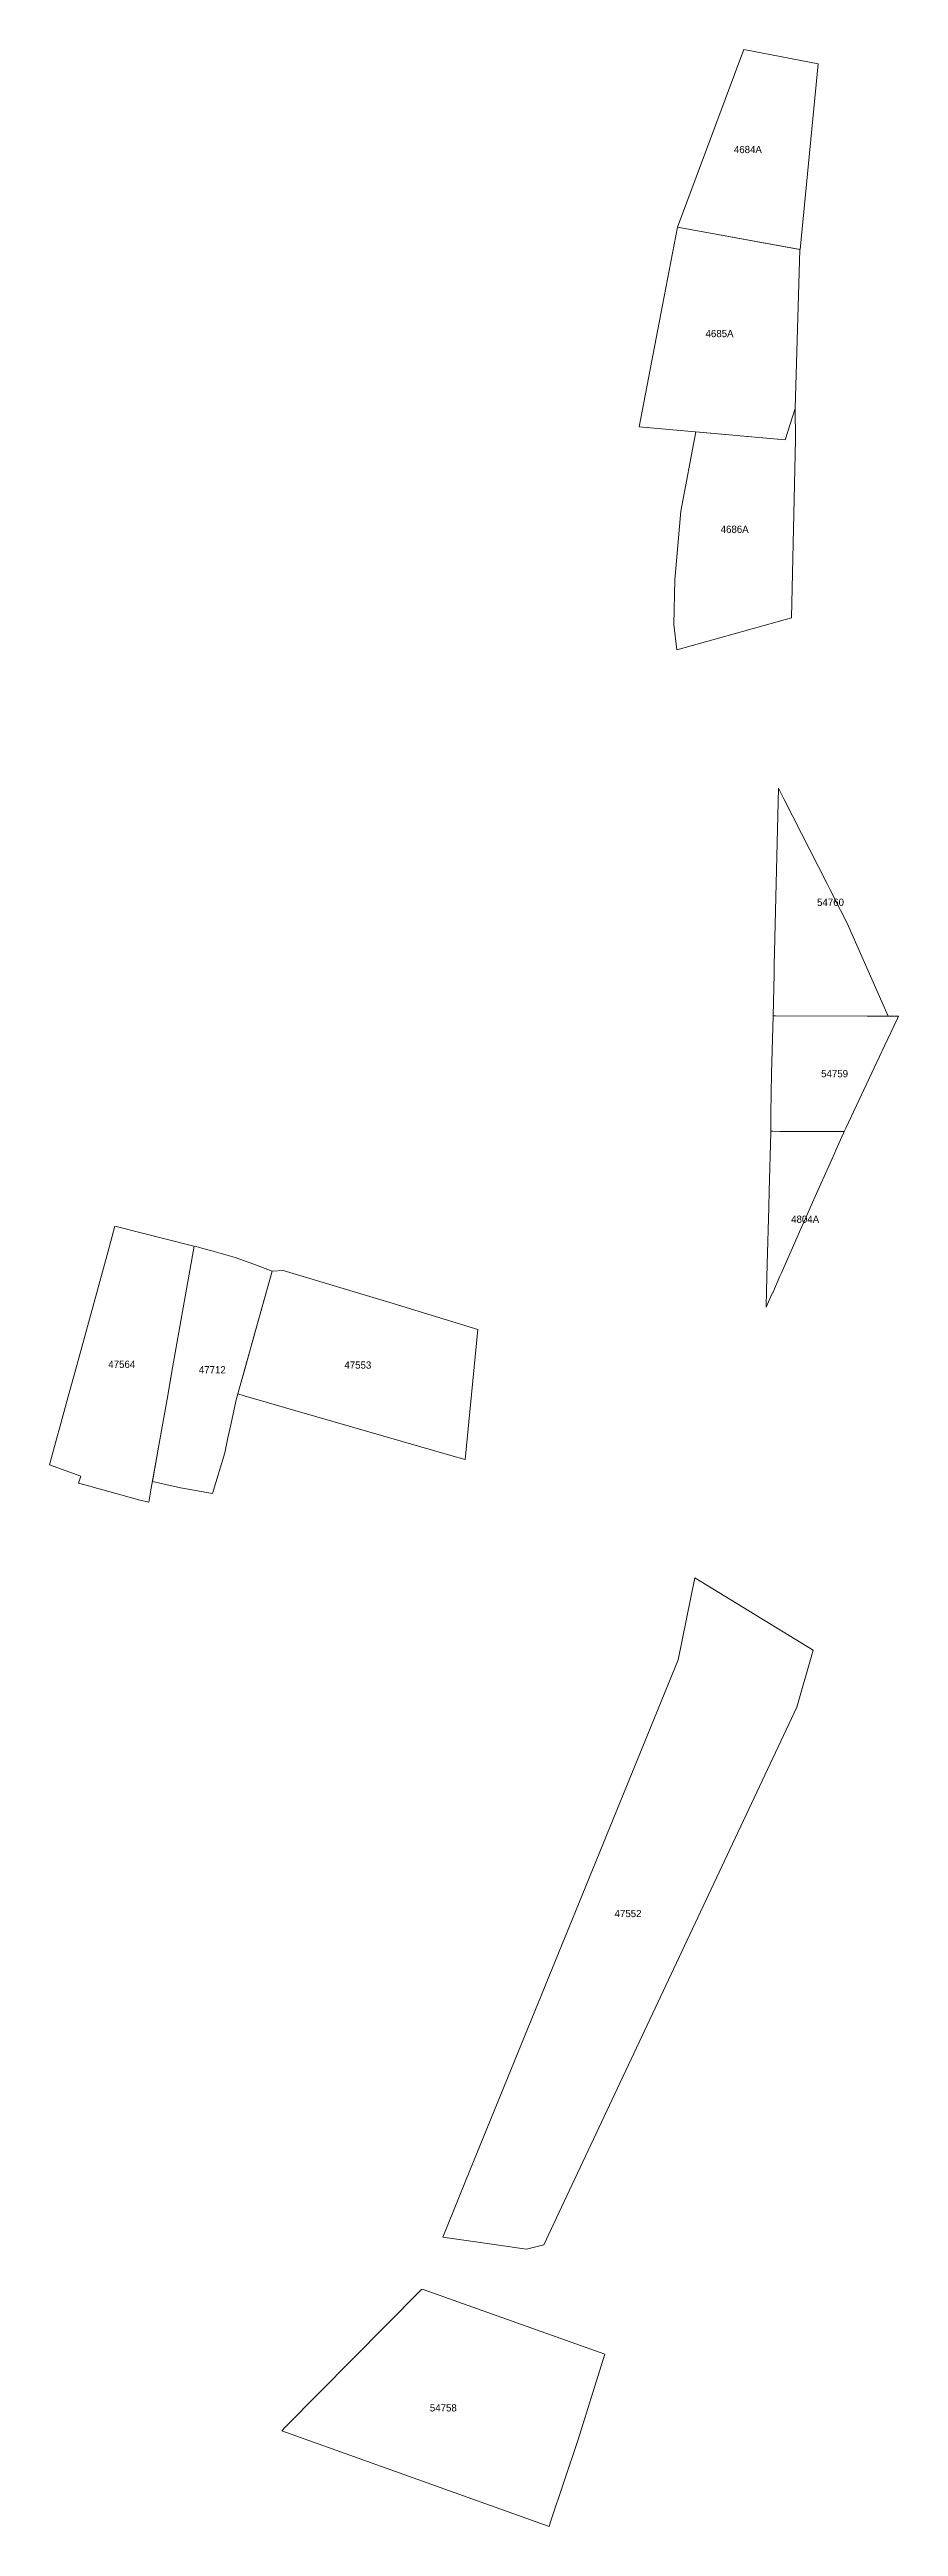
# Model space of a CAD drawing. Header units: metres. Extents: x 105313 to 106240, y 111784 to 118148.
# Drawn here: x 105999.1 to 106116.4, y 115545.7 to 115887.7 of the extents above; entities that cross this region are included whole.
import ezdxf
from ezdxf.enums import TextEntityAlignment as Align

# ---------------------------------------------------------------- set-up
doc = ezdxf.new("R2010")
doc.units = ezdxf.units.M
doc.layers.add('60-PREDIAL-COD', color=8, linetype='Continuous', lineweight=5)
doc.layers.add('60-PREDIAL-LOTE', color=42, linetype='CONTINUOUS', lineweight=13)

msp = doc.modelspace()

# ---------------------------------------------------------------- linework, layer by layer
at = {"layer": '60-PREDIAL-LOTE'}
for points in [[(106102.7879, 115860.1414), (106085.8515, 115863.2223), (106095.039, 115887.7489), (106105.3077, 115885.7576), (106102.7879, 115860.1414)], [(106085.8515, 115863.2223), (106102.7551, 115860.1474), (106102.0979, 115838.1641), (106100.7113, 115833.8392), (106080.5747, 115835.6734), (106083.5573, 115851.245), (106085.8515, 115863.2223)], [(106098.6284, 115834.029), (106100.7113, 115833.8392), (106102.0979, 115838.1641), (106102.1631, 115833.8828), (106101.6214, 115809.2585), (106085.7678, 115804.8516), (106085.3455, 115808.3431), (106085.5109, 115814.5277), (106086.3377, 115823.9866), (106088.3967, 115834.9609), (106098.6284, 115834.029)], [(106106.9379, 115771.741), (106108.3723, 115768.9267), (106109.2575, 115767.1899), (106114.9403, 115754.2639), (106112.0612, 115754.2779), (106099.3932, 115754.3393), (106099.0505, 115754.341), (106099.1879, 115760.0802), (106099.2165, 115761.2746), (106099.8022, 115785.742), (106100.5887, 115784.1988), (106106.526, 115772.5493), (106106.9379, 115771.741)], [(106108.8739, 115738.3379), (106108.779, 115738.3383), (106107.5787, 115738.3426), (106106.6663, 115738.3458), (106102.019, 115738.3624), (106100, 115738.3696), (106099.0166, 115738.3731), (106098.734, 115738.3741), (106098.7549, 115740.0109), (106098.7655, 115740.8486), (106098.8357, 115746.3587), (106099.0505, 115754.341), (106099.3932, 115754.3393), (106112.0612, 115754.2779), (106114.9403, 115754.2639), (106116.3803, 115754.2569), (106116.2319, 115753.9423), (106114.4678, 115750.201), (106113.7696, 115748.7203), (106109.1071, 115738.8324), (106108.8739, 115738.3379)], [(106108.7846, 115738.1369), (106107.7387, 115735.7828), (106107.5786, 115735.4225), (106104.8496, 115729.2803), (106103.5385, 115726.3293), (106103.0512, 115725.2327), (106102.3904, 115723.7455), (106100.7263, 115720), (106100.2004, 115718.8163), (106100, 115718.3539), (106099.013, 115716.0769), (106099.013, 115716.1438), (106098.7565, 115715.5664), (106098.1058, 115714.1019), (106098.1649, 115716.3857), (106098.2584, 115720), (106098.4626, 115727.8864), (106098.52, 115730.1074), (106098.7297, 115738.2074), (106098.734, 115738.3741), (106099.0166, 115738.3731), (106100, 115738.3696), (106102.019, 115738.3624), (106106.6663, 115738.3458), (106107.5787, 115738.3426), (106108.779, 115738.3383), (106108.8739, 115738.3379), (106108.7846, 115738.1369)], [(106013.172, 115689.0849), (106012.8321, 115687.153), (106012.662, 115687.1928), (106011.7813, 115687.3988), (106006.4933, 115688.8597), (106005.3004, 115689.1893), (106004.8577, 115689.3115), (106003.1149, 115689.8127), (106003.4488, 115690.7553), (105999.1198, 115692.3254), (106001.5706, 115701.2539), (106003.078, 115706.7447), (106007.2197, 115721.8241), (106008.1632, 115725.2577), (106018.8759, 115722.5816), (106019.0792, 115722.5308), (106017.1187, 115711.427), (106016.1102, 115705.7184), (106015.6348, 115703.0277), (106015.3488, 115701.4086), (106014.264, 115695.2674), (106013.1761, 115689.1083), (106013.172, 115689.0849)], [(106023.3169, 115693.9831), (106021.6229, 115688.3718), (106017.191, 115689.1296), (106013.3381, 115690.0254), (106014.264, 115695.2674), (106015.3488, 115701.4086), (106016.1102, 115705.7184), (106017.1187, 115711.427), (106018.6193, 115719.9261), (106019.0792, 115722.5308), (106019.3899, 115722.4532), (106019.699, 115722.3687), (106020.316, 115722.1969), (106021.5501, 115721.8532), (106021.8492, 115721.7699), (106024.764, 115720.9582), (106027.3226, 115720.0082), (106029.866, 115719.0639), (106027.348, 115710.0378), (106026.089, 115705.5247), (106025.4595, 115703.2681), (106024.9109, 115701.3018), (106024.9057, 115701.2831), (106024.1587, 115697.851), (106023.7696, 115696.0632), (106023.3169, 115693.9831)], [(106058.2807, 115711.0021), (106056.551, 115693.0492), (106054.5307, 115693.6321), (106040.8468, 115697.5804), (106032.992, 115699.8468), (106029.0646, 115700.98), (106026.0084, 115701.8619), (106025.1351, 115702.1055), (106029.866, 115719.0639), (106031.4076, 115719.1566), (106046.5824, 115714.5828), (106058.2807, 115711.0021)], [(106067.3849, 115584.6414), (106065.0116, 115584.0005), (106060.522, 115584.6506), (106053.4387, 115585.6764), (106057.1885, 115594.8635), (106085.9728, 115665.3856), (106088.2671, 115676.7339), (106104.6165, 115666.729), (106102.3516, 115658.873), (106070.1911, 115590.5988), (106067.3849, 115584.6414)], [(106050.5681, 115578.4931), (106051.5139, 115578.1568), (106075.8153, 115569.5163), (106072.0731, 115557.6238), (106068.3282, 115546.3669), (106068.1167, 115545.7312), (106031.2151, 115558.9568), (106031.7352, 115559.4818), (106050.2886, 115578.2109), (106050.3558, 115578.2906), (106050.423, 115578.3571), (106050.4955, 115578.4285), (106050.5681, 115578.4931)]]:
    msp.add_lwpolyline(points, close=True, dxfattribs=at)

# ---------------------------------------------------------------- texts
at = {"layer": '60-PREDIAL-COD'}
for s, p in [('4684A', (106095.5796, 115873.9451)), ('4685A', (106091.6649, 115848.5308)), ('4686A', (106093.7543, 115821.5078)), ('54760', (106106.9954, 115770.0029)), ('54759', (106107.5572, 115746.3394)), ('4804A', (106103.4899, 115726.238)), ('47564', (106009.0995, 115706.2054)), ('47712', (106021.602, 115705.4513)), ('47553', (106041.7079, 115706.1029)), ('47552', (106079.0276, 115630.3672)), ('54758', (106053.5152, 115562.1122))]:
    msp.add_text(s, height=1, dxfattribs=at).set_placement(p, align=Align.MIDDLE_CENTER)

doc.saveas('drawing.dxf')
